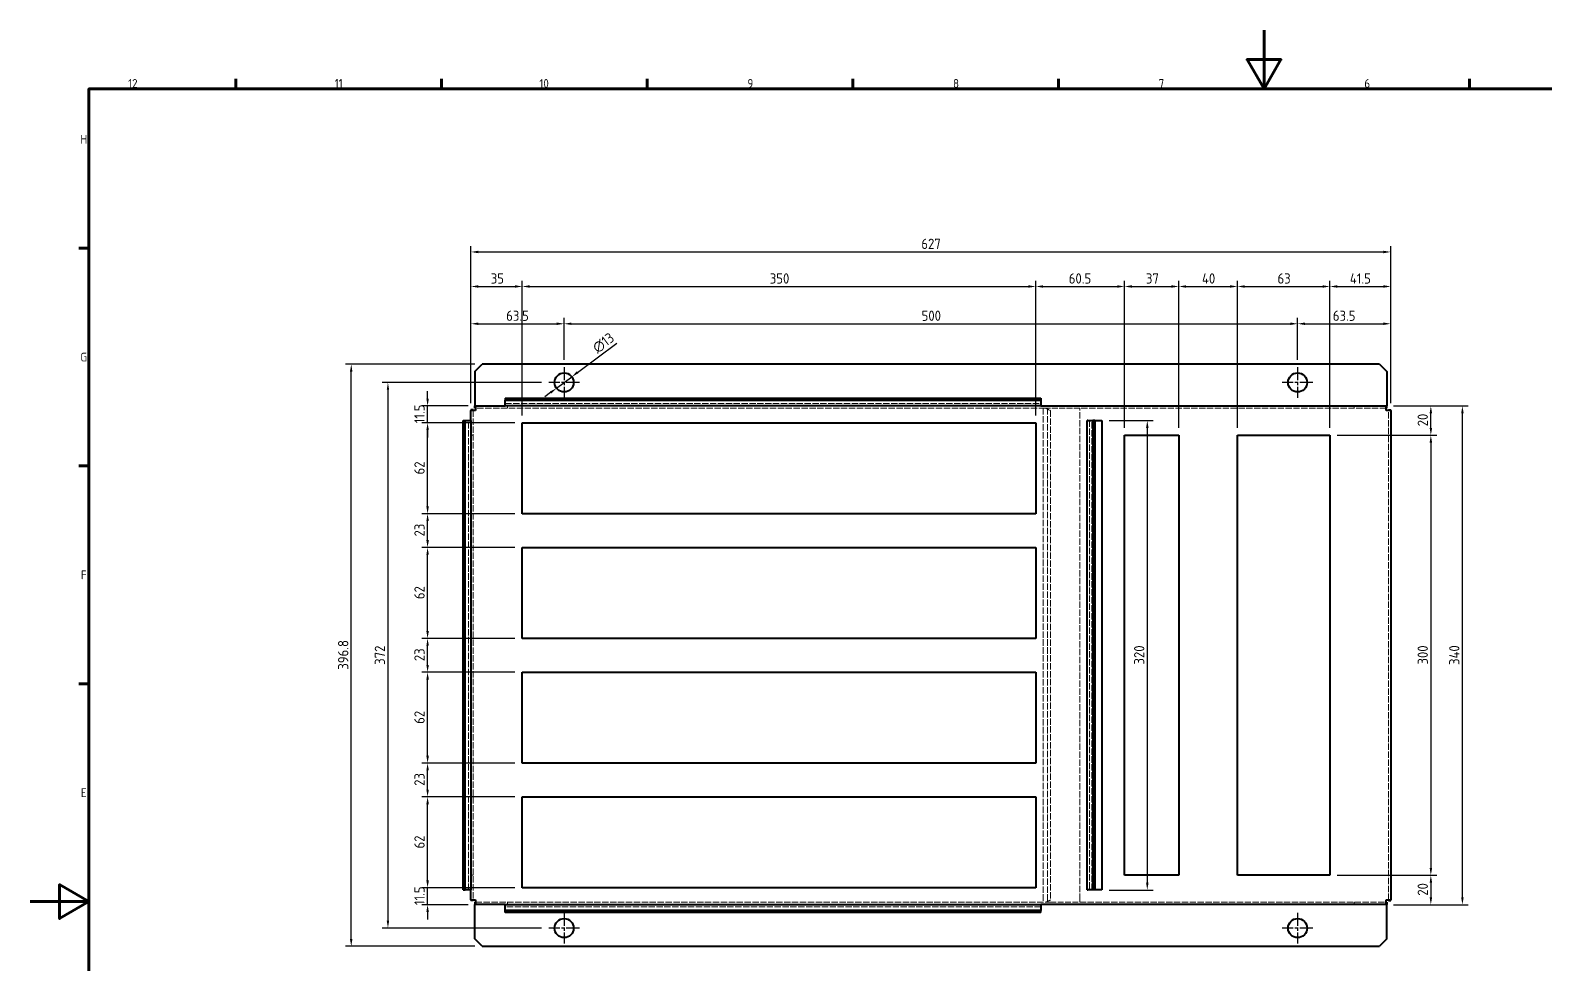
# Model space of a CAD drawing. Header units: millimetres. Extents: x 0 to 1682, y 0 to 1188.
# Drawn here: x 0 to 1032, y 552 to 1188 of the extents above; entities that cross this region are included whole.
import ezdxf

# ---------------------------------------------------------------- set-up
doc = ezdxf.new("R2010")
doc.units = ezdxf.units.MM
doc.header["$LTSCALE"] = 2
doc.linetypes.add('CHAIN', pattern=[0.3543, 0.2362, -0.0295, 0.0591, -0.0295])
doc.linetypes.add('DASHED', pattern=[0.2067, 0.1654, -0.0413])
doc.layers.get('0').update_dxf_attribs({"color": 3, "lineweight": 25})
for name, color, linetype, lineweight in [('가려진 것(ISO)', 2, 'DASHED', 18), ('가시적인 것(ISO)', 3, 'Continuous', 40), ('경계(ISO)', 7, 'Continuous', 70), ('중심 표식(ISO)', 1, 'Continuous', 25), ('치수(ISO)', 7, 'Continuous', 25)]:
    doc.layers.add(name, color=color, linetype=linetype, lineweight=lineweight)
doc.styles.add('문자 텍스트_M2B', font='isocp.shx')
doc.styles.add('치수 텍스트_PSTEK_POSCO', font='isocp.shx')
doc.dimstyles.new('치수_PSTEK_POSCO', dxfattribs={"dimscale": 2, "dimtxt": 3.5, "dimasz": 2.5, "dimexe": 2, "dimexo": 2.5, "dimgap": 1, "dimtad": 1, "dimrnd": 1e-08, "dimdsep": 46, "dimtxsty": '치수 텍스트_PSTEK_POSCO', "dimcen": 0.09, "dimdle": 10, "dimclrd": 7, "dimclre": 7, "dimclrt": 2, "dimadec": 1, "dimazin": 2, "dimtfac": 1, "dimtmove": 0, "dimatfit": 3, "dimfxl": 0, "dimtolj": 1, "dimlwd": -1, "dimlwe": -1, "dimarcsym": 0})

# ---------------------------------------------------------------- blocks, each defined once
blk = doc.blocks.new('경계 Default Border')
at = {"layer": '경계(ISO)'}
for p, q in [((70.08, 574), (70.08, 577.4)), ((140.17, 574), (140.17, 577.4)), ((210.25, 574), (210.25, 577.4)), ((280.33, 574), (280.33, 577.4)), ((350.42, 574), (350.42, 577.4)), ((490.58, 574), (490.58, 577.4)), ((20, 519.75), (16.6, 519.75)), ((20, 445.5), (16.6, 445.5)), ((20, 371.25), (16.6, 371.25))]:
    blk.add_line(p, q, dxfattribs=at)
at = {"layer": '경계(ISO)', "flags": 128}
for points in [[(420.5, 594), (420.5, 574), (414.73, 584), (426.27, 584), (420.5, 574)], [(20, 20), (20, 574), (821, 574), (821, 20), (20, 20)], [(0, 297), (20, 297), (10, 302.77), (10, 291.23), (20, 297)]]:
    blk.add_lwpolyline(points, dxfattribs=at)
at = {"layer": '경계(ISO)', "color": 2, "char_height": 3, "attachment_point": 7, "style": '문자 텍스트_M2B'}
for s, insert in [('12', (33.36, 574.37)), ('11', (103.78, 574.4)), ('10', (173.53, 574.37)), ('9', (244.44, 574.37)), ('8', (314.52, 574.37)), ('7', (384.6, 574.39)), ('6', (454.69, 574.37)), ('H', (17.08, 555.37)), ('G', (17.08, 481.1)), ('F', (17.24, 406.87)), ('E', (17.24, 332.6))]:
    blk.add_mtext(s, dxfattribs=dict(at, insert=insert))
blk = doc.blocks.new('*D22')
at = {"layer": 'Defpoints', "color": 0, "transparency": 16777216}
for p in [(363.9, 987.9), (363.9, 958.4), (300.4, 928.7)]:
    blk.add_point(p, dxfattribs=at)
at = {"layer": '치수(ISO)', "color": 7, "transparency": 16777216}
for p, q in [((300.4, 933.7), (300.4, 991.9)), ((363.9, 963.4), (363.9, 991.9)), ((305.4, 987.9), (358.9, 987.9))]:
    blk.add_line(p, q, dxfattribs=at)
for points in [[(305.4, 988.8), (305.4, 987.1), (300.4, 987.9)], [(358.9, 988.8), (358.9, 987.1), (363.9, 987.9)]]:
    blk.add_solid(points, dxfattribs=at)
at = {"layer": '치수(ISO)', "color": 2, "transparency": 16777216, "insert": (324.4, 993.4), "char_height": 7, "attachment_point": 4, "style": '치수 텍스트_PSTEK_POSCO'}
blk.add_mtext('\\A1;63.5', dxfattribs=at)
blk = doc.blocks.new('*D23')
at = {"layer": 'Defpoints', "color": 0, "transparency": 16777216}
for p in [(863.9, 987.9), (363.9, 958.4), (863.9, 958.4)]:
    blk.add_point(p, dxfattribs=at)
at = {"layer": '치수(ISO)', "color": 7, "transparency": 16777216}
for p, q in [((363.9, 963.4), (363.9, 991.9)), ((863.9, 963.4), (863.9, 991.9)), ((368.9, 987.9), (858.9, 987.9))]:
    blk.add_line(p, q, dxfattribs=at)
for points in [[(368.9, 988.8), (368.9, 987.1), (363.9, 987.9)], [(858.9, 988.8), (858.9, 987.1), (863.9, 987.9)]]:
    blk.add_solid(points, dxfattribs=at)
at = {"layer": '치수(ISO)', "color": 2, "transparency": 16777216, "insert": (607.6, 993.4), "char_height": 7, "attachment_point": 4, "style": '치수 텍스트_PSTEK_POSCO'}
blk.add_mtext('\\A1;500', dxfattribs=at)
blk = doc.blocks.new('*D24')
at = {"layer": 'Defpoints', "color": 0, "transparency": 16777216}
for p in [(927.4, 987.9), (863.9, 958.4), (927.4, 928.7)]:
    blk.add_point(p, dxfattribs=at)
at = {"layer": '치수(ISO)', "color": 7, "transparency": 16777216}
for p, q in [((863.9, 963.4), (863.9, 991.9)), ((927.4, 933.7), (927.4, 991.9)), ((868.9, 987.9), (922.4, 987.9))]:
    blk.add_line(p, q, dxfattribs=at)
for points in [[(868.9, 988.8), (868.9, 987.1), (863.9, 987.9)], [(922.4, 988.8), (922.4, 987.1), (927.4, 987.9)]]:
    blk.add_solid(points, dxfattribs=at)
at = {"layer": '치수(ISO)', "color": 2, "transparency": 16777216, "insert": (887.9, 993.4), "char_height": 7, "attachment_point": 4, "style": '치수 텍스트_PSTEK_POSCO'}
blk.add_mtext('\\A1;63.5', dxfattribs=at)
blk = doc.blocks.new('*D25')
at = {"layer": 'Defpoints', "color": 0, "transparency": 16777216}
for p in [(927.4, 1036.9), (300.4, 928.7), (927.4, 928.7)]:
    blk.add_point(p, dxfattribs=at)
at = {"layer": '치수(ISO)', "color": 7, "transparency": 16777216}
for p, q in [((300.4, 933.7), (300.4, 1040.9)), ((305.4, 1036.9), (922.4, 1036.9)), ((927.4, 933.7), (927.4, 1040.9))]:
    blk.add_line(p, q, dxfattribs=at)
for points in [[(305.4, 1037.7), (305.4, 1036), (300.4, 1036.9)], [(922.4, 1037.7), (922.4, 1036), (927.4, 1036.9)]]:
    blk.add_solid(points, dxfattribs=at)
at = {"layer": '치수(ISO)', "color": 2, "transparency": 16777216, "insert": (607.4, 1042.4), "char_height": 7, "attachment_point": 4, "style": '치수 텍스트_PSTEK_POSCO'}
blk.add_mtext('\\A1;627', dxfattribs=at)
blk = doc.blocks.new('*D26')
at = {"layer": 'Defpoints', "color": 0, "transparency": 16777216}
for p in [(270.8, 603.4), (335.4, 603.4), (303.6, 591.9)]:
    blk.add_point(p, dxfattribs=at)
at = {"layer": '치수(ISO)', "color": 7, "transparency": 16777216}
for p, q in [((270.8, 608.4), (270.8, 613.4)), ((330.4, 603.4), (266.8, 603.4)), ((270.8, 591.9), (270.8, 603.4)), ((298.6, 591.9), (266.8, 591.9)), ((270.8, 586.9), (270.8, 581.9))]:
    blk.add_line(p, q, dxfattribs=at)
for points in [[(270, 608.4), (271.7, 608.4), (270.8, 603.4)], [(270, 586.9), (271.7, 586.9), (270.8, 591.9)]]:
    blk.add_solid(points, dxfattribs=at)
at = {"layer": '치수(ISO)', "color": 2, "transparency": 16777216, "insert": (265.3, 591.6), "char_height": 7, "attachment_point": 4, "rotation": 90, "style": '치수 텍스트_PSTEK_POSCO'}
blk.add_mtext('\\A1;11.5', dxfattribs=at)
blk = doc.blocks.new('*D27')
at = {"layer": 'Defpoints', "color": 0, "transparency": 16777216}
for p in [(270.8, 931.9), (303.6, 931.9), (335.4, 920.4)]:
    blk.add_point(p, dxfattribs=at)
at = {"layer": '치수(ISO)', "color": 7, "transparency": 16777216}
for p, q in [((270.8, 936.9), (270.8, 941.9)), ((298.6, 931.9), (266.8, 931.9)), ((270.8, 920.4), (270.8, 931.9)), ((330.4, 920.4), (266.8, 920.4)), ((270.8, 915.4), (270.8, 910.4))]:
    blk.add_line(p, q, dxfattribs=at)
for points in [[(270, 936.9), (271.7, 936.9), (270.8, 931.9)], [(270, 915.4), (271.7, 915.4), (270.8, 920.4)]]:
    blk.add_solid(points, dxfattribs=at)
at = {"layer": '치수(ISO)', "color": 2, "transparency": 16777216, "insert": (265.3, 920.1), "char_height": 7, "attachment_point": 4, "rotation": 90, "style": '치수 텍스트_PSTEK_POSCO'}
blk.add_mtext('\\A1;11.5', dxfattribs=at)
blk = doc.blocks.new('*D28')
at = {"layer": 'Defpoints', "color": 0, "transparency": 16777216}
for p in [(270.8, 920.4), (335.4, 920.4), (335.4, 858.4)]:
    blk.add_point(p, dxfattribs=at)
at = {"layer": '치수(ISO)', "color": 7, "transparency": 16777216}
for p, q in [((330.4, 920.4), (266.8, 920.4)), ((270.8, 863.4), (270.8, 915.4)), ((330.4, 858.4), (266.8, 858.4))]:
    blk.add_line(p, q, dxfattribs=at)
for points in [[(270, 915.4), (271.7, 915.4), (270.8, 920.4)], [(270, 863.4), (271.7, 863.4), (270.8, 858.4)]]:
    blk.add_solid(points, dxfattribs=at)
at = {"layer": '치수(ISO)', "color": 2, "transparency": 16777216, "insert": (265.3, 885.2), "char_height": 7, "attachment_point": 4, "rotation": 90, "style": '치수 텍스트_PSTEK_POSCO'}
blk.add_mtext('\\A1;62', dxfattribs=at)
blk = doc.blocks.new('*D29')
at = {"layer": 'Defpoints', "color": 0, "transparency": 16777216}
for p in [(270.8, 858.4), (335.4, 858.4), (335.4, 835.4)]:
    blk.add_point(p, dxfattribs=at)
at = {"layer": '치수(ISO)', "color": 7, "transparency": 16777216}
for p, q in [((330.4, 858.4), (266.8, 858.4)), ((270.8, 840.4), (270.8, 853.4)), ((330.4, 835.4), (266.8, 835.4))]:
    blk.add_line(p, q, dxfattribs=at)
for points in [[(270, 853.4), (271.7, 853.4), (270.8, 858.4)], [(270, 840.4), (271.7, 840.4), (270.8, 835.4)]]:
    blk.add_solid(points, dxfattribs=at)
at = {"layer": '치수(ISO)', "color": 2, "transparency": 16777216, "insert": (265.3, 842.9), "char_height": 7, "attachment_point": 4, "rotation": 90, "style": '치수 텍스트_PSTEK_POSCO'}
blk.add_mtext('\\A1;23', dxfattribs=at)
blk = doc.blocks.new('*D30')
at = {"layer": 'Defpoints', "color": 0, "transparency": 16777216}
for p in [(270.8, 835.4), (335.4, 835.4), (335.4, 773.4)]:
    blk.add_point(p, dxfattribs=at)
at = {"layer": '치수(ISO)', "color": 7, "transparency": 16777216}
for p, q in [((330.4, 835.4), (266.8, 835.4)), ((270.8, 778.4), (270.8, 830.4)), ((330.4, 773.4), (266.8, 773.4))]:
    blk.add_line(p, q, dxfattribs=at)
for points in [[(270, 830.4), (271.7, 830.4), (270.8, 835.4)], [(270, 778.4), (271.7, 778.4), (270.8, 773.4)]]:
    blk.add_solid(points, dxfattribs=at)
at = {"layer": '치수(ISO)', "color": 2, "transparency": 16777216, "insert": (265.3, 800.2), "char_height": 7, "attachment_point": 4, "rotation": 90, "style": '치수 텍스트_PSTEK_POSCO'}
blk.add_mtext('\\A1;62', dxfattribs=at)
blk = doc.blocks.new('*D31')
at = {"layer": 'Defpoints', "color": 0, "transparency": 16777216}
for p in [(270.8, 773.4), (335.4, 773.4), (335.4, 750.4)]:
    blk.add_point(p, dxfattribs=at)
at = {"layer": '치수(ISO)', "color": 7, "transparency": 16777216}
for p, q in [((330.4, 773.4), (266.8, 773.4)), ((270.8, 755.4), (270.8, 768.4)), ((330.4, 750.4), (266.8, 750.4))]:
    blk.add_line(p, q, dxfattribs=at)
for points in [[(270, 768.4), (271.7, 768.4), (270.8, 773.4)], [(270, 755.4), (271.7, 755.4), (270.8, 750.4)]]:
    blk.add_solid(points, dxfattribs=at)
at = {"layer": '치수(ISO)', "color": 2, "transparency": 16777216, "insert": (265.3, 757.9), "char_height": 7, "attachment_point": 4, "rotation": 90, "style": '치수 텍스트_PSTEK_POSCO'}
blk.add_mtext('\\A1;23', dxfattribs=at)
blk = doc.blocks.new('*D32')
at = {"layer": 'Defpoints', "color": 0, "transparency": 16777216}
for p in [(270.8, 750.4), (335.4, 750.4), (335.4, 688.4)]:
    blk.add_point(p, dxfattribs=at)
at = {"layer": '치수(ISO)', "color": 7, "transparency": 16777216}
for p, q in [((330.4, 750.4), (266.8, 750.4)), ((270.8, 693.4), (270.8, 745.4)), ((330.4, 688.4), (266.8, 688.4))]:
    blk.add_line(p, q, dxfattribs=at)
for points in [[(270, 745.4), (271.7, 745.4), (270.8, 750.4)], [(270, 693.4), (271.7, 693.4), (270.8, 688.4)]]:
    blk.add_solid(points, dxfattribs=at)
at = {"layer": '치수(ISO)', "color": 2, "transparency": 16777216, "insert": (265.3, 715.2), "char_height": 7, "attachment_point": 4, "rotation": 90, "style": '치수 텍스트_PSTEK_POSCO'}
blk.add_mtext('\\A1;62', dxfattribs=at)
blk = doc.blocks.new('*D33')
at = {"layer": 'Defpoints', "color": 0, "transparency": 16777216}
for p in [(270.8, 688.4), (335.4, 688.4), (335.4, 665.4)]:
    blk.add_point(p, dxfattribs=at)
at = {"layer": '치수(ISO)', "color": 7, "transparency": 16777216}
for p, q in [((330.4, 688.4), (266.8, 688.4)), ((270.8, 670.4), (270.8, 683.4)), ((330.4, 665.4), (266.8, 665.4))]:
    blk.add_line(p, q, dxfattribs=at)
for points in [[(270, 683.4), (271.7, 683.4), (270.8, 688.4)], [(270, 670.4), (271.7, 670.4), (270.8, 665.4)]]:
    blk.add_solid(points, dxfattribs=at)
at = {"layer": '치수(ISO)', "color": 2, "transparency": 16777216, "insert": (265.3, 672.9), "char_height": 7, "attachment_point": 4, "rotation": 90, "style": '치수 텍스트_PSTEK_POSCO'}
blk.add_mtext('\\A1;23', dxfattribs=at)
blk = doc.blocks.new('*D34')
at = {"layer": 'Defpoints', "color": 0, "transparency": 16777216}
for p in [(270.8, 665.4), (335.4, 665.4), (335.4, 603.4)]:
    blk.add_point(p, dxfattribs=at)
at = {"layer": '치수(ISO)', "color": 7, "transparency": 16777216}
for p, q in [((330.4, 665.4), (266.8, 665.4)), ((270.8, 608.4), (270.8, 660.4)), ((330.4, 603.4), (266.8, 603.4))]:
    blk.add_line(p, q, dxfattribs=at)
for points in [[(270, 660.4), (271.7, 660.4), (270.8, 665.4)], [(270, 608.4), (271.7, 608.4), (270.8, 603.4)]]:
    blk.add_solid(points, dxfattribs=at)
at = {"layer": '치수(ISO)', "color": 2, "transparency": 16777216, "insert": (265.3, 630.2), "char_height": 7, "attachment_point": 4, "rotation": 90, "style": '치수 텍스트_PSTEK_POSCO'}
blk.add_mtext('\\A1;62', dxfattribs=at)
blk = doc.blocks.new('*D35')
at = {"layer": 'Defpoints', "color": 0, "transparency": 16777216}
for p in [(335.4, 1013.3), (300.4, 928.7), (335.4, 920.4)]:
    blk.add_point(p, dxfattribs=at)
at = {"layer": '치수(ISO)', "color": 7, "transparency": 16777216}
for p, q in [((300.4, 933.7), (300.4, 1017.3)), ((305.4, 1013.3), (330.4, 1013.3)), ((335.4, 925.4), (335.4, 1017.3))]:
    blk.add_line(p, q, dxfattribs=at)
for points in [[(305.4, 1014.2), (305.4, 1012.5), (300.4, 1013.3)], [(330.4, 1014.2), (330.4, 1012.5), (335.4, 1013.3)]]:
    blk.add_solid(points, dxfattribs=at)
at = {"layer": '치수(ISO)', "color": 2, "transparency": 16777216, "insert": (313.9, 1018.8), "char_height": 7, "attachment_point": 4, "style": '치수 텍스트_PSTEK_POSCO'}
blk.add_mtext('\\A1;35', dxfattribs=at)
blk = doc.blocks.new('*D36')
at = {"layer": 'Defpoints', "color": 0, "transparency": 16777216}
for p in [(685.4, 1013.3), (335.4, 920.4), (685.4, 920.4)]:
    blk.add_point(p, dxfattribs=at)
at = {"layer": '치수(ISO)', "color": 7, "transparency": 16777216}
for p, q in [((335.4, 925.4), (335.4, 1017.3)), ((340.4, 1013.3), (680.4, 1013.3)), ((685.4, 925.4), (685.4, 1017.3))]:
    blk.add_line(p, q, dxfattribs=at)
for points in [[(340.4, 1014.2), (340.4, 1012.5), (335.4, 1013.3)], [(680.4, 1014.2), (680.4, 1012.5), (685.4, 1013.3)]]:
    blk.add_solid(points, dxfattribs=at)
at = {"layer": '치수(ISO)', "color": 2, "transparency": 16777216, "insert": (504.1, 1018.8), "char_height": 7, "attachment_point": 4, "style": '치수 텍스트_PSTEK_POSCO'}
blk.add_mtext('\\A1;350', dxfattribs=at)
blk = doc.blocks.new('*D37')
at = {"layer": 'Defpoints', "color": 0, "transparency": 16777216}
for p in [(745.9, 1013.3), (685.4, 920.4), (745.9, 911.9)]:
    blk.add_point(p, dxfattribs=at)
at = {"layer": '치수(ISO)', "color": 7, "transparency": 16777216}
for p, q in [((685.4, 925.4), (685.4, 1017.3)), ((690.4, 1013.3), (740.9, 1013.3)), ((745.9, 916.9), (745.9, 1017.3))]:
    blk.add_line(p, q, dxfattribs=at)
for points in [[(690.4, 1014.2), (690.4, 1012.5), (685.4, 1013.3)], [(740.9, 1014.2), (740.9, 1012.5), (745.9, 1013.3)]]:
    blk.add_solid(points, dxfattribs=at)
at = {"layer": '치수(ISO)', "color": 2, "transparency": 16777216, "insert": (707.9, 1018.8), "char_height": 7, "attachment_point": 4, "style": '치수 텍스트_PSTEK_POSCO'}
blk.add_mtext('\\A1;60.5', dxfattribs=at)
blk = doc.blocks.new('*D38')
at = {"layer": 'Defpoints', "color": 0, "transparency": 16777216}
for p in [(782.9, 1013.3), (745.9, 911.9), (782.9, 911.9)]:
    blk.add_point(p, dxfattribs=at)
at = {"layer": '치수(ISO)', "color": 7, "transparency": 16777216}
for p, q in [((745.9, 916.9), (745.9, 1017.3)), ((750.9, 1013.3), (777.9, 1013.3)), ((782.9, 916.9), (782.9, 1017.3))]:
    blk.add_line(p, q, dxfattribs=at)
for points in [[(750.9, 1014.2), (750.9, 1012.5), (745.9, 1013.3)], [(777.9, 1014.2), (777.9, 1012.5), (782.9, 1013.3)]]:
    blk.add_solid(points, dxfattribs=at)
at = {"layer": '치수(ISO)', "color": 2, "transparency": 16777216, "insert": (760.5, 1018.8), "char_height": 7, "attachment_point": 4, "style": '치수 텍스트_PSTEK_POSCO'}
blk.add_mtext('\\A1;37', dxfattribs=at)
blk = doc.blocks.new('*D39')
at = {"layer": 'Defpoints', "color": 0, "transparency": 16777216}
for p in [(822.9, 1013.3), (782.9, 911.9), (822.9, 911.9)]:
    blk.add_point(p, dxfattribs=at)
at = {"layer": '치수(ISO)', "color": 7, "transparency": 16777216}
for p, q in [((782.9, 916.9), (782.9, 1017.3)), ((787.9, 1013.3), (817.9, 1013.3)), ((822.9, 916.9), (822.9, 1017.3))]:
    blk.add_line(p, q, dxfattribs=at)
for points in [[(787.9, 1014.2), (787.9, 1012.5), (782.9, 1013.3)], [(817.9, 1014.2), (817.9, 1012.5), (822.9, 1013.3)]]:
    blk.add_solid(points, dxfattribs=at)
at = {"layer": '치수(ISO)', "color": 2, "transparency": 16777216, "insert": (798.7, 1018.8), "char_height": 7, "attachment_point": 4, "style": '치수 텍스트_PSTEK_POSCO'}
blk.add_mtext('\\A1;40', dxfattribs=at)
blk = doc.blocks.new('*D40')
at = {"layer": 'Defpoints', "color": 0, "transparency": 16777216}
for p in [(885.9, 1013.3), (822.9, 911.9), (885.9, 911.9)]:
    blk.add_point(p, dxfattribs=at)
at = {"layer": '치수(ISO)', "color": 7, "transparency": 16777216}
for p, q in [((822.9, 916.9), (822.9, 1017.3)), ((827.9, 1013.3), (880.9, 1013.3)), ((885.9, 916.9), (885.9, 1017.3))]:
    blk.add_line(p, q, dxfattribs=at)
for points in [[(827.9, 1014.2), (827.9, 1012.5), (822.9, 1013.3)], [(880.9, 1014.2), (880.9, 1012.5), (885.9, 1013.3)]]:
    blk.add_solid(points, dxfattribs=at)
at = {"layer": '치수(ISO)', "color": 2, "transparency": 16777216, "insert": (850.2, 1018.8), "char_height": 7, "attachment_point": 4, "style": '치수 텍스트_PSTEK_POSCO'}
blk.add_mtext('\\A1;63', dxfattribs=at)
blk = doc.blocks.new('*D41')
at = {"layer": 'Defpoints', "color": 0, "transparency": 16777216}
for p in [(927.4, 1013.3), (927.4, 928.7), (885.9, 911.9)]:
    blk.add_point(p, dxfattribs=at)
at = {"layer": '치수(ISO)', "color": 7, "transparency": 16777216}
for p, q in [((885.9, 916.9), (885.9, 1017.3)), ((890.9, 1013.3), (922.4, 1013.3)), ((927.4, 933.7), (927.4, 1017.3))]:
    blk.add_line(p, q, dxfattribs=at)
for points in [[(890.9, 1014.2), (890.9, 1012.5), (885.9, 1013.3)], [(922.4, 1014.2), (922.4, 1012.5), (927.4, 1013.3)]]:
    blk.add_solid(points, dxfattribs=at)
at = {"layer": '치수(ISO)', "color": 2, "transparency": 16777216, "insert": (899.5, 1018.8), "char_height": 7, "attachment_point": 4, "style": '치수 텍스트_PSTEK_POSCO'}
blk.add_mtext('\\A1;41.5', dxfattribs=at)
blk = doc.blocks.new('*D42')
at = {"layer": 'Defpoints', "color": 0, "transparency": 16777216}
for p in [(353.4, 947.9), (243.8, 575.9), (353.4, 575.9)]:
    blk.add_point(p, dxfattribs=at)
at = {"layer": '치수(ISO)', "color": 7, "transparency": 16777216}
for p, q in [((348.4, 947.9), (239.8, 947.9)), ((243.8, 942.9), (243.8, 580.9)), ((348.4, 575.9), (239.8, 575.9))]:
    blk.add_line(p, q, dxfattribs=at)
for points in [[(243, 942.9), (244.6, 942.9), (243.8, 947.9)], [(243, 580.9), (244.6, 580.9), (243.8, 575.9)]]:
    blk.add_solid(points, dxfattribs=at)
at = {"layer": '치수(ISO)', "color": 2, "transparency": 16777216, "insert": (238.3, 755.4), "char_height": 7, "attachment_point": 4, "rotation": 90, "style": '치수 텍스트_PSTEK_POSCO'}
blk.add_mtext('\\A1;372', dxfattribs=at)
blk = doc.blocks.new('*D43')
at = {"layer": 'Defpoints', "color": 0, "transparency": 16777216}
for p in [(218.8, 960.3), (308.1, 960.3), (308.1, 563.5)]:
    blk.add_point(p, dxfattribs=at)
at = {"layer": '치수(ISO)', "color": 7, "transparency": 16777216}
for p, q in [((303.1, 960.3), (214.8, 960.3)), ((218.8, 568.5), (218.8, 955.3)), ((303.1, 563.5), (214.8, 563.5))]:
    blk.add_line(p, q, dxfattribs=at)
for points in [[(217.9, 955.3), (219.6, 955.3), (218.8, 960.3)], [(217.9, 568.5), (219.6, 568.5), (218.8, 563.5)]]:
    blk.add_solid(points, dxfattribs=at)
at = {"layer": '치수(ISO)', "color": 2, "transparency": 16777216, "insert": (213.3, 752.1), "char_height": 7, "attachment_point": 4, "rotation": 90, "style": '치수 텍스트_PSTEK_POSCO'}
blk.add_mtext('\\A1;396.8', dxfattribs=at)
blk = doc.blocks.new('*D44')
at = {"layer": 'Defpoints', "color": 0, "transparency": 16777216}
for p in [(369.1, 951.8), (358.7, 944)]:
    blk.add_point(p, dxfattribs=at)
at = {"layer": '치수(ISO)', "color": 7, "transparency": 16777216}
for p, q in [((373.1, 954.8), (399.8, 974.8)), ((358.7, 944), (369.1, 951.8)), ((354.7, 941), (350.7, 938.1))]:
    blk.add_line(p, q, dxfattribs=at)
for points in [[(372.6, 955.5), (373.6, 954.1), (369.1, 951.8)], [(354.2, 941.7), (355.2, 940.4), (358.7, 944)]]:
    blk.add_solid(points, dxfattribs=at)
at = {"layer": '치수(ISO)', "color": 2, "transparency": 16777216, "insert": (384.6, 970.3), "char_height": 7, "attachment_point": 4, "rotation": 36.7703, "style": '치수 텍스트_PSTEK_POSCO'}
blk.add_mtext('\\A1;∅13', dxfattribs=at)
blk = doc.blocks.new('*D45')
at = {"layer": 'Defpoints', "color": 0, "transparency": 16777216}
for p in [(885.9, 911.9), (885.9, 611.9), (954.7, 611.9)]:
    blk.add_point(p, dxfattribs=at)
at = {"layer": '치수(ISO)', "color": 7, "transparency": 16777216}
for p, q in [((890.9, 911.9), (958.7, 911.9)), ((954.7, 906.9), (954.7, 616.9)), ((890.9, 611.9), (958.7, 611.9))]:
    blk.add_line(p, q, dxfattribs=at)
for points in [[(953.9, 906.9), (955.6, 906.9), (954.7, 911.9)], [(953.9, 616.9), (955.6, 616.9), (954.7, 611.9)]]:
    blk.add_solid(points, dxfattribs=at)
at = {"layer": '치수(ISO)', "color": 2, "transparency": 16777216, "insert": (949.2, 755.6), "char_height": 7, "attachment_point": 4, "rotation": 90, "style": '치수 텍스트_PSTEK_POSCO'}
blk.add_mtext('\\A1;300', dxfattribs=at)
blk = doc.blocks.new('*D46')
at = {"layer": 'Defpoints', "color": 0, "transparency": 16777216}
for p in [(924.2, 931.9), (954.7, 931.9), (885.9, 911.9)]:
    blk.add_point(p, dxfattribs=at)
at = {"layer": '치수(ISO)', "color": 7, "transparency": 16777216}
for p, q in [((929.2, 931.9), (958.7, 931.9)), ((954.7, 916.9), (954.7, 926.9)), ((890.9, 911.9), (958.7, 911.9))]:
    blk.add_line(p, q, dxfattribs=at)
for points in [[(953.9, 926.9), (955.6, 926.9), (954.7, 931.9)], [(953.9, 916.9), (955.6, 916.9), (954.7, 911.9)]]:
    blk.add_solid(points, dxfattribs=at)
at = {"layer": '치수(ISO)', "color": 2, "transparency": 16777216, "insert": (949.2, 918), "char_height": 7, "attachment_point": 4, "rotation": 90, "style": '치수 텍스트_PSTEK_POSCO'}
blk.add_mtext('\\A1;20', dxfattribs=at)
blk = doc.blocks.new('*D47')
at = {"layer": 'Defpoints', "color": 0, "transparency": 16777216}
for p in [(885.9, 611.9), (924.2, 591.9), (954.7, 591.9)]:
    blk.add_point(p, dxfattribs=at)
at = {"layer": '치수(ISO)', "color": 7, "transparency": 16777216}
for p, q in [((890.9, 611.9), (958.7, 611.9)), ((954.7, 606.9), (954.7, 596.9)), ((929.2, 591.9), (958.7, 591.9))]:
    blk.add_line(p, q, dxfattribs=at)
for points in [[(953.9, 606.9), (955.6, 606.9), (954.7, 611.9)], [(953.9, 596.9), (955.6, 596.9), (954.7, 591.9)]]:
    blk.add_solid(points, dxfattribs=at)
at = {"layer": '치수(ISO)', "color": 2, "transparency": 16777216, "insert": (949.2, 598), "char_height": 7, "attachment_point": 4, "rotation": 90, "style": '치수 텍스트_PSTEK_POSCO'}
blk.add_mtext('\\A1;20', dxfattribs=at)
blk = doc.blocks.new('*D48')
at = {"layer": 'Defpoints', "color": 0, "transparency": 16777216}
for p in [(924.2, 931.9), (976.2, 931.9), (924.2, 591.9)]:
    blk.add_point(p, dxfattribs=at)
at = {"layer": '치수(ISO)', "color": 7, "transparency": 16777216}
for p, q in [((929.2, 931.9), (980.2, 931.9)), ((976.2, 596.9), (976.2, 926.9)), ((929.2, 591.9), (980.2, 591.9))]:
    blk.add_line(p, q, dxfattribs=at)
for points in [[(975.4, 926.9), (977.1, 926.9), (976.2, 931.9)], [(975.4, 596.9), (977.1, 596.9), (976.2, 591.9)]]:
    blk.add_solid(points, dxfattribs=at)
at = {"layer": '치수(ISO)', "color": 2, "transparency": 16777216, "insert": (970.7, 755.3), "char_height": 7, "attachment_point": 4, "rotation": 90, "style": '치수 텍스트_PSTEK_POSCO'}
blk.add_mtext('\\A1;340', dxfattribs=at)
blk = doc.blocks.new('*D65')
at = {"layer": 'Defpoints', "color": 0, "transparency": 16777216}
for p in [(730.4, 921.9), (730.4, 601.9), (761.4, 601.9)]:
    blk.add_point(p, dxfattribs=at)
at = {"layer": '치수(ISO)', "color": 7, "transparency": 16777216}
for p, q in [((735.4, 921.9), (765.4, 921.9)), ((761.4, 916.9), (761.4, 606.9)), ((735.4, 601.9), (765.4, 601.9))]:
    blk.add_line(p, q, dxfattribs=at)
for points in [[(760.6, 916.9), (762.3, 916.9), (761.4, 921.9)], [(760.6, 606.9), (762.3, 606.9), (761.4, 601.9)]]:
    blk.add_solid(points, dxfattribs=at)
at = {"layer": '치수(ISO)', "color": 2, "transparency": 16777216, "insert": (755.9, 755.6), "char_height": 7, "attachment_point": 4, "rotation": 90, "style": '치수 텍스트_PSTEK_POSCO'}
blk.add_mtext('\\A1;320', dxfattribs=at)

msp = doc.modelspace()

# ---------------------------------------------------------------- linework, layer by layer
at = {"layer": '가려진 것(ISO)', "ltscale": 13.040031}
for p, q in [((691.715, 930.327), (303.581, 930.327)), ((303.581, 593.527), (691.715, 593.527))]:
    msp.add_line(p, q, dxfattribs=at)
at = {"layer": '가려진 것(ISO)', "ltscale": 12.984149}
for p, q in [((323.781, 933.527), (688.781, 933.527)), ((688.781, 590.327), (323.781, 590.327))]:
    msp.add_line(p, q, dxfattribs=at)
at = {"layer": '가려진 것(ISO)', "ltscale": 1.523657}
for p, q in [((325.381, 930.327), (325.381, 931.927)), ((902.381, 930.327), (902.381, 931.927)), ((300.381, 911.927), (301.981, 911.927)), ((925.781, 911.927), (927.381, 911.927)), ((300.381, 611.927), (301.981, 611.927)), ((925.781, 611.927), (927.381, 611.927)), ((325.381, 591.927), (325.381, 593.527)), ((902.381, 591.927), (902.381, 593.527))]:
    msp.add_line(p, q, dxfattribs=at)
at = {"layer": '가려진 것(ISO)', "ltscale": 13.14044}
for p, q in [((690.381, 930.327), (690.381, 593.527)), ((693.381, 930.327), (693.381, 593.527))]:
    msp.add_line(p, q, dxfattribs=at)
at = {"layer": '가려진 것(ISO)', "ltscale": 1.58657}
for p, q in [((693.381, 930.327), (691.715, 930.327)), ((691.715, 593.527), (693.381, 593.527))]:
    msp.add_line(p, q, dxfattribs=at)
at = {"layer": '가려진 것(ISO)', "ltscale": 2.991791}
for p, q in [((693.381, 930.327), (695.381, 930.327)), ((695.381, 593.527), (693.381, 593.527))]:
    msp.add_line(p, q, dxfattribs=at)
at = {"layer": '가려진 것(ISO)', "ltscale": 12.094824}
for p, q in [((715.381, 930.327), (695.381, 930.327)), ((695.381, 593.527), (715.381, 593.527))]:
    msp.add_line(p, q, dxfattribs=at)
at = {"layer": '가려진 것(ISO)', "ltscale": 2.393412}
for p, q in [((715.381, 930.327), (715.381, 928.727)), ((715.381, 595.127), (715.381, 593.527))]:
    msp.add_line(p, q, dxfattribs=at)
at = {"layer": '가려진 것(ISO)', "ltscale": 12.950765}
for p, q in [((924.181, 930.327), (715.381, 930.327)), ((715.381, 593.527), (924.181, 593.527))]:
    msp.add_line(p, q, dxfattribs=at)
at = {"layer": '가려진 것(ISO)', "ltscale": 13.119808}
for p, q in [((298.781, 601.927), (298.781, 921.927)), ((721.981, 921.927), (721.981, 601.927)), ((723.581, 601.927), (723.581, 921.927))]:
    msp.add_line(p, q, dxfattribs=at)
at = {"layer": '가려진 것(ISO)', "ltscale": 13.015591}
for p, q in [((301.981, 928.727), (301.981, 595.127)), ((695.381, 928.727), (695.381, 595.127)), ((715.381, 595.127), (715.381, 928.727)), ((925.781, 595.127), (925.781, 928.727))]:
    msp.add_line(p, q, dxfattribs=at)
at = {"layer": '가려진 것(ISO)', "ltscale": 4.248657}
for points, knots in [([(691.715, 930.327), (691.962, 930.327), (692.232, 930.263), (692.81, 930.067), (693.116, 929.933), (694.069, 929.472), (694.747, 929.086), (695.381, 928.727)], [0.955311757, 0.955311757, 0.955311757, 0.955311757, 1.06447579, 1.06447579, 1.173639823, 1.173639823, 1.39196789, 1.39196789, 1.39196789, 1.39196789]), ([(695.381, 595.127), (694.747, 594.769), (694.069, 594.383), (693.116, 593.921), (692.81, 593.787), (692.232, 593.591), (691.962, 593.527), (691.715, 593.527)], [0, 0, 0, 0, 0.218328067, 0.218328067, 0.3274921, 0.3274921, 0.436656133, 0.436656133, 0.436656133, 0.436656133])]:
    msp.add_open_spline(points, degree=3, knots=knots, dxfattribs=at)
at = {"layer": '가시적인 것(ISO)'}
for p, q in [((303.112, 955.327), (308.112, 960.327)), ((919.649, 960.327), (308.112, 960.327)), ((919.649, 960.327), (924.649, 955.327)), ((303.112, 955.327), (303.112, 933.527)), ((924.649, 955.327), (924.649, 933.527)), ((301.981, 929.196), (300.381, 929.196)), ((300.381, 929.196), (300.381, 928.727)), ((301.981, 928.727), (301.981, 929.196)), ((303.112, 933.527), (303.112, 931.927)), ((303.581, 931.927), (303.112, 931.927)), ((303.112, 930.327), (303.112, 931.927)), ((303.581, 930.327), (303.112, 930.327)), ((303.581, 931.927), (323.781, 931.927)), ((303.581, 931.927), (303.581, 928.727)), ((323.781, 937.313), (688.781, 937.313)), ((323.781, 937.313), (323.781, 935.927)), ((323.781, 932.356), (323.781, 935.927)), ((323.781, 935.927), (688.781, 935.927)), ((323.781, 932.356), (323.781, 931.927)), ((688.781, 931.927), (323.781, 931.927)), ((688.781, 937.313), (688.781, 935.927)), ((688.781, 935.927), (688.781, 932.356)), ((688.781, 931.927), (688.781, 932.356)), ((688.781, 931.927), (924.181, 931.927)), ((924.649, 931.927), (924.181, 931.927)), ((924.181, 928.727), (924.181, 931.927)), ((924.181, 930.327), (924.649, 930.327)), ((924.649, 933.527), (924.649, 931.927)), ((924.649, 930.327), (924.649, 931.927)), ((925.781, 928.727), (925.781, 929.196)), ((925.781, 929.196), (927.381, 929.196)), ((927.381, 928.727), (927.381, 929.196)), ((294.995, 921.927), (296.381, 921.927)), ((294.995, 601.927), (294.995, 921.927)), ((296.381, 921.927), (299.952, 921.927)), ((296.381, 601.927), (296.381, 921.927)), ((300.381, 921.927), (299.952, 921.927)), ((300.381, 921.927), (300.381, 928.727)), ((303.581, 928.727), (300.381, 928.727)), ((300.381, 921.927), (300.381, 601.927)), ((335.381, 920.427), (685.381, 920.427)), ((335.381, 858.427), (335.381, 920.427)), ((685.381, 920.427), (685.381, 858.427)), ((720.81, 921.927), (720.381, 921.927)), ((720.381, 601.927), (720.381, 921.927)), ((720.81, 921.927), (724.381, 921.927)), ((725.766, 921.927), (724.381, 921.927)), ((724.381, 921.927), (724.381, 601.927)), ((725.766, 921.927), (725.766, 601.927)), ((725.766, 921.927), (730.381, 921.927)), ((730.381, 921.927), (730.381, 601.927)), ((927.381, 928.727), (924.181, 928.727)), ((927.381, 928.727), (927.381, 595.127)), ((745.881, 911.927), (782.881, 911.927)), ((745.881, 611.927), (745.881, 911.927)), ((782.881, 911.927), (782.881, 611.927)), ((822.881, 911.927), (885.881, 911.927)), ((822.881, 611.927), (822.881, 911.927)), ((885.881, 911.927), (885.881, 611.927)), ((685.381, 858.427), (335.381, 858.427)), ((335.381, 835.427), (685.381, 835.427)), ((335.381, 773.427), (335.381, 835.427)), ((685.381, 835.427), (685.381, 773.427)), ((685.381, 773.427), (335.381, 773.427)), ((335.381, 750.427), (685.381, 750.427)), ((335.381, 688.427), (335.381, 750.427)), ((685.381, 750.427), (685.381, 688.427)), ((685.381, 688.427), (335.381, 688.427)), ((335.381, 665.427), (685.381, 665.427)), ((335.381, 603.427), (335.381, 665.427)), ((685.381, 665.427), (685.381, 603.427)), ((782.881, 611.927), (745.881, 611.927)), ((885.881, 611.927), (822.881, 611.927)), ((294.995, 601.927), (296.381, 601.927)), ((299.952, 601.927), (296.381, 601.927)), ((299.952, 601.927), (300.381, 601.927)), ((300.381, 595.127), (300.381, 601.927)), ((685.381, 603.427), (335.381, 603.427)), ((720.381, 601.927), (720.81, 601.927)), ((724.381, 601.927), (720.81, 601.927)), ((725.766, 601.927), (724.381, 601.927)), ((730.381, 601.927), (725.766, 601.927)), ((300.381, 595.127), (303.581, 595.127)), ((300.381, 595.127), (300.381, 594.659)), ((301.981, 594.659), (300.381, 594.659)), ((301.981, 595.127), (301.981, 594.659)), ((303.581, 593.527), (303.112, 593.527)), ((303.112, 593.527), (303.112, 591.927)), ((303.112, 591.927), (303.581, 591.927)), ((303.112, 590.327), (303.112, 591.927)), ((303.112, 568.527), (303.112, 590.327)), ((303.581, 595.127), (303.581, 591.927)), ((323.781, 591.927), (303.581, 591.927)), ((323.781, 591.927), (688.781, 591.927)), ((323.781, 591.927), (323.781, 591.498)), ((323.781, 587.927), (323.781, 591.498)), ((924.181, 591.927), (688.781, 591.927)), ((688.781, 591.498), (688.781, 591.927)), ((688.781, 591.498), (688.781, 587.927)), ((924.181, 595.127), (927.381, 595.127)), ((924.181, 591.927), (924.181, 595.127)), ((924.181, 593.527), (924.649, 593.527)), ((924.181, 591.927), (924.649, 591.927)), ((924.649, 593.527), (924.649, 591.927)), ((924.649, 590.327), (924.649, 591.927)), ((924.649, 568.527), (924.649, 590.327)), ((925.781, 595.127), (925.781, 594.659)), ((925.781, 594.659), (927.381, 594.659)), ((927.381, 594.659), (927.381, 595.127)), ((323.781, 586.542), (323.781, 587.927)), ((688.781, 587.927), (323.781, 587.927)), ((688.781, 586.542), (323.781, 586.542)), ((688.781, 586.542), (688.781, 587.927)), ((308.112, 563.527), (303.112, 568.527)), ((924.649, 568.527), (919.649, 563.527)), ((308.112, 563.527), (919.649, 563.527))]:
    msp.add_line(p, q, dxfattribs=at)
for centre in [(363.881, 947.927), (863.881, 947.927), (363.881, 575.927), (863.881, 575.927)]:
    msp.add_circle(centre, 6.5, dxfattribs=at)
at = {"layer": '중심 표식(ISO)', "linetype": 'CHAIN', "ltscale": 19.051651}
for p, q in [((363.881, 958.427), (363.881, 937.427)), ((863.881, 958.427), (863.881, 937.427)), ((374.381, 947.927), (353.381, 947.927)), ((874.381, 947.927), (853.381, 947.927)), ((363.881, 586.427), (363.881, 565.427)), ((863.881, 586.427), (863.881, 565.427)), ((374.381, 575.927), (353.381, 575.927)), ((874.381, 575.927), (853.381, 575.927))]:
    msp.add_line(p, q, dxfattribs=at)

# ---------------------------------------------------------------- block references
at = {"xscale": 2, "yscale": 2, "zscale": 2}
msp.add_blockref('경계 Default Border', (0, 0), dxfattribs=at)

# ---------------------------------------------------------------- dimensions: what is measured, and where the dimension line sits
at = {"layer": '치수(ISO)', "color": 7}
for base, p2, picture, middle in [((927.381, 1036.882), (927.381, 928.727), '*D25', (613.881, 1036.882)), ((335.381, 1013.344), (335.381, 920.427), '*D35', (317.881, 1013.344))]:
    dim = msp.add_linear_dim(base=base, p1=(300.381, 928.727), p2=p2, dimstyle='치수_PSTEK_POSCO', override={"dimdec": 2, "dimtp": 0, "dimtm": 0, "dimtdec": 2, "dimtofl": 0, "dimatfit": 1}, dxfattribs=at)
    dim.commit()
    dim.dimension.update_dxf_attribs({"geometry": picture, "text_midpoint": middle, "dimtype": 160})
for base, p1, p2, angle, override, picture, middle in [((685.381, 1013.344), (335.381, 920.427), (685.381, 920.427), 180, {"dimdec": 2, "dimtp": 0, "dimtm": 0, "dimtdec": 2, "dimtofl": 0, "dimatfit": 1}, '*D36', (510.381, 1013.344)), ((745.881, 1013.344), (685.381, 920.427), (745.881, 911.927), 180, {"dimdec": 2, "dimtp": 0, "dimtm": 0, "dimtdec": 2, "dimtofl": 0, "dimatfit": 1}, '*D37', (715.631, 1013.344)), ((782.881, 1013.344), (745.881, 911.927), (782.881, 911.927), 180, {"dimdec": 2, "dimtp": 0, "dimtm": 0, "dimtdec": 2, "dimtofl": 0, "dimatfit": 1}, '*D38', (764.381, 1013.344)), ((822.881, 1013.344), (782.881, 911.927), (822.881, 911.927), 180, {"dimdec": 2, "dimtp": 0, "dimtm": 0, "dimtdec": 2, "dimtofl": 0, "dimatfit": 1}, '*D39', (802.881, 1013.344)), ((885.881, 1013.344), (822.881, 911.927), (885.881, 911.927), 180, {"dimdec": 2, "dimtp": 0, "dimtm": 0, "dimtdec": 2, "dimtofl": 0, "dimatfit": 1}, '*D40', (854.381, 1013.344)), ((927.381, 1013.344), (885.881, 911.927), (927.381, 928.727), 180, {"dimdec": 2, "dimtp": 0, "dimtm": 0, "dimtdec": 2, "dimtofl": 0, "dimatfit": 1}, '*D41', (906.631, 1013.344)), ((363.881, 987.927), (300.381, 928.727), (363.881, 958.427), 180, {"dimdec": 2, "dimtp": 0, "dimtm": 0, "dimtdec": 2, "dimtofl": 0, "dimatfit": 1}, '*D22', (332.111, 987.927)), ((863.881, 987.927), (363.881, 958.427), (863.881, 958.427), 180, {"dimdec": 2, "dimtp": 0, "dimtm": 0, "dimtdec": 2, "dimtofl": 0, "dimatfit": 1}, '*D23', (613.901, 987.927)), ((927.381, 987.927), (863.881, 958.427), (927.381, 928.727), 180, {"dimdec": 2, "dimtp": 0, "dimtm": 0, "dimtdec": 2, "dimtofl": 0, "dimatfit": 1}, '*D24', (895.651, 987.927)), ((218.783, 960.327), (308.112, 563.527), (308.112, 960.327), 270, {"dimdec": 2, "dimtp": 0, "dimtm": 0, "dimtdec": 2, "dimtofl": 0, "dimatfit": 1}, '*D43', (218.783, 761.927)), ((243.787, 575.927), (353.381, 947.927), (353.381, 575.927), 90, {"dimdec": 2, "dimtp": 0, "dimtm": 0, "dimtdec": 2, "dimtofl": 0, "dimatfit": 1}, '*D42', (243.787, 761.927)), ((270.822, 931.927), (335.381, 920.427), (303.581, 931.927), 90, {"dimdec": 2, "dimtp": 0, "dimtm": 0, "dimtdec": 2, "dimtofl": 1, "dimatfit": 1}, '*D27', (270.822, 926.177)), ((954.74, 931.927), (885.881, 911.927), (924.181, 931.927), 270, {"dimdec": 2, "dimtp": 0, "dimtm": 0, "dimtdec": 2, "dimtofl": 0, "dimatfit": 1}, '*D46', (954.74, 921.927)), ((976.241, 931.927), (924.181, 591.927), (924.181, 931.927), 90, {"dimdec": 2, "dimtp": 0, "dimtm": 0, "dimtdec": 2, "dimtofl": 0, "dimatfit": 1}, '*D48', (976.241, 761.927)), ((270.822, 920.427), (335.381, 858.427), (335.381, 920.427), 90, {"dimdec": 2, "dimtp": 0, "dimtm": 0, "dimtdec": 2, "dimtofl": 0, "dimatfit": 1}, '*D28', (270.822, 889.447)), ((761.449, 601.927), (730.381, 921.927), (730.381, 601.927), 90, {"dimdec": 2, "dimtp": 0, "dimtm": 0, "dimtdec": 2, "dimtofl": 0, "dimatfit": 1}, '*D65', (761.449, 761.927)), ((954.74, 611.927), (885.881, 911.927), (885.881, 611.927), 90, {"dimdec": 2, "dimtp": 0, "dimtm": 0, "dimtdec": 2, "dimtofl": 0, "dimatfit": 1}, '*D45', (954.74, 761.927)), ((270.822, 858.427), (335.381, 835.427), (335.381, 858.427), 90, {"dimdec": 2, "dimtp": 0, "dimtm": 0, "dimtdec": 2, "dimtofl": 0, "dimatfit": 1}, '*D29', (270.822, 846.947)), ((270.822, 835.427), (335.381, 773.427), (335.381, 835.427), 90, {"dimdec": 2, "dimtp": 0, "dimtm": 0, "dimtdec": 2, "dimtofl": 0, "dimatfit": 1}, '*D30', (270.822, 804.447)), ((270.822, 773.427), (335.381, 750.427), (335.381, 773.427), 90, {"dimdec": 2, "dimtp": 0, "dimtm": 0, "dimtdec": 2, "dimtofl": 0, "dimatfit": 1}, '*D31', (270.822, 761.947)), ((270.822, 750.427), (335.381, 688.427), (335.381, 750.427), 90, {"dimdec": 2, "dimtp": 0, "dimtm": 0, "dimtdec": 2, "dimtofl": 0, "dimatfit": 1}, '*D32', (270.822, 719.447)), ((270.822, 688.427), (335.381, 665.427), (335.381, 688.427), 90, {"dimdec": 2, "dimtp": 0, "dimtm": 0, "dimtdec": 2, "dimtofl": 0, "dimatfit": 1}, '*D33', (270.822, 676.947)), ((270.822, 665.427), (335.381, 603.427), (335.381, 665.427), 90, {"dimdec": 2, "dimtp": 0, "dimtm": 0, "dimtdec": 2, "dimtofl": 0, "dimatfit": 1}, '*D34', (270.822, 634.447)), ((270.822, 603.427), (303.581, 591.927), (335.381, 603.427), 90, {"dimdec": 2, "dimtp": 0, "dimtm": 0, "dimtdec": 2, "dimtofl": 1, "dimatfit": 1}, '*D26', (270.822, 597.677)), ((954.74, 591.927), (885.881, 611.927), (924.181, 591.927), 90, {"dimdec": 2, "dimtp": 0, "dimtm": 0, "dimtdec": 2, "dimtofl": 0, "dimatfit": 1}, '*D47', (954.74, 601.927))]:
    dim = msp.add_linear_dim(base=base, p1=p1, p2=p2, angle=angle, dimstyle='치수_PSTEK_POSCO', override=override, dxfattribs=at)
    dim.commit()
    dim.dimension.update_dxf_attribs({"geometry": picture, "text_midpoint": middle, "dimtype": 160})
dim = msp.add_diameter_dim_2p(p1=(358.674, 944.036), p2=(369.088, 951.818), dimstyle='치수_PSTEK_POSCO', override={"dimdec": 2, "dimlfac": 1, "dimtp": 0, "dimtm": 0, "dimtdec": 2, "dimatfit": 2}, dxfattribs=at)
dim.commit()
dim.dimension.update_dxf_attribs({"geometry": '*D44', "text_midpoint": (393.051, 969.726), "dimtype": 163})

doc.saveas('drawing.dxf')
